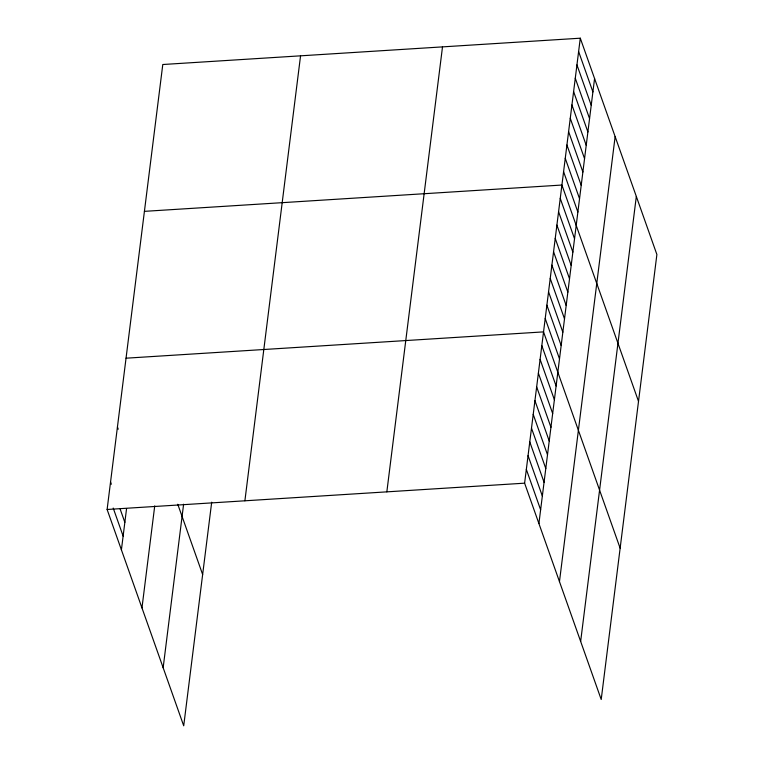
<?xml version="1.0" encoding="UTF-8"?>
<svg xmlns="http://www.w3.org/2000/svg" width="764" height="764" viewBox="0 0 764 764"><rect width="100%" height="100%" fill="white"/><g stroke="black" fill="none" stroke-linecap="round" stroke-linejoin="round"><path stroke-width="1.15" d="M211.695 502.196L183.713 725.8L107.113 509.483L162.789 64.51L580.287 38.2L656.887 254.517L601.211 699.49L524.61 483.173L580.287 38.2M121.409 549.841L126.566 508.576M141.97 607.905L154.729 505.902M163.152 667.736L183.608 504.202M244.891 500.802L300.558 55.829M386.842 491.854L442.509 46.881M538.906 523.531L594.573 78.558M559.468 581.595L615.135 136.622M580.65 641.426L636.326 196.453M144.415 211.351L561.912 185.041L638.513 401.358M126.041 358.192L543.538 331.882L620.139 548.199M107.113 509.483L524.61 483.173M578.615 51.551L592.902 91.909M576.944 64.902L591.231 105.251M575.273 78.243L589.56 118.601M573.602 91.594L587.898 131.952M571.93 104.945L586.227 145.303M570.259 118.296L584.556 158.654M568.597 131.647L582.884 172.005M566.926 144.998L581.213 185.346M565.255 158.339L579.542 198.697M563.584 171.69L577.87 212.048M560.241 198.392L574.538 238.75M558.57 211.743L572.866 252.101M556.899 225.093L571.195 265.442M555.227 238.435L569.524 278.793M553.566 251.786L567.853 292.144M551.894 265.137L566.181 305.495M550.223 278.488L564.51 318.846M548.552 291.838L562.839 332.197M546.881 305.189L561.177 345.538M545.209 318.531L559.506 358.889M541.819 345.634L556.116 385.992M540.1 359.395L554.387 399.744M538.381 373.147L552.668 413.505M536.662 386.899L550.949 427.257M534.934 400.651L549.23 441.009M533.215 414.403L547.511 454.761M531.496 428.155L545.792 468.513M529.777 441.917L544.063 482.265M528.058 455.669L542.344 496.027M526.339 469.421L540.625 509.779M177.764 504.259L202.641 574.509M117.436 426.961L118.229 429.206M110.56 481.979L111.353 484.223M120.082 508.881L124.847 522.337M113.206 508.06L123.128 536.089"/></g></svg>
